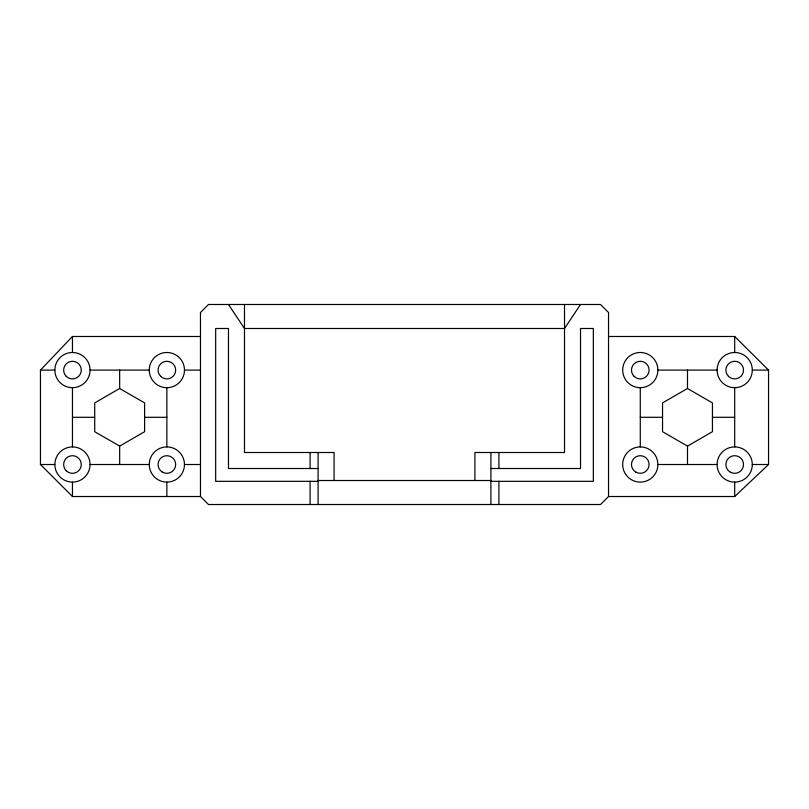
<?xml version="1.0" encoding="UTF-8"?>
<svg xmlns="http://www.w3.org/2000/svg" width="809" height="809" viewBox="0 0 809 809"><rect width="100%" height="100%" fill="white"/><g stroke="black" fill="none" stroke-linecap="round" stroke-linejoin="round"><path stroke-width="1.21" d="M580.528 304.487L564.52 328.494L244.48 328.494L228.472 304.487M200.47 496.514L200.47 312.486L208.469 304.487L600.531 304.487L608.53 312.486L608.53 496.514L600.531 504.513L208.469 504.513L200.47 496.514L72.456 496.514L40.45 464.508L40.45 370.097L72.456 336.493L200.47 336.493M608.53 496.514L734.693 496.514L768.55 464.508L768.55 370.097L734.693 336.493L608.53 336.493M119.661 388.502L94.714 402.902L94.714 431.703L119.661 446.103L144.609 431.703L144.609 402.902L119.661 388.502L119.661 370.097M687.488 388.502L662.541 402.902L662.541 431.703L687.488 446.103L712.436 431.703L712.436 402.902L687.488 388.502L687.488 370.097M40.45 370.097L54.85 370.097M90.052 370.097A17.606 17.606 0 0 0 63.658 354.848A17.606 17.606 0 0 0 63.658 385.337A17.606 17.606 0 0 0 90.052 370.097L149.26 370.097M184.472 370.097A17.606 17.606 0 0 0 158.068 354.848A17.606 17.606 0 0 0 158.068 385.337A17.606 17.606 0 0 0 184.472 370.097L200.47 370.097M657.889 370.097A17.606 17.606 0 0 1 631.485 385.337A17.606 17.606 0 0 1 631.485 354.848A17.606 17.606 0 0 1 657.889 370.097L717.098 370.097M752.299 370.097A17.606 17.606 0 0 0 725.895 354.848A17.606 17.606 0 0 0 725.895 385.337A17.606 17.606 0 0 0 752.299 370.097L768.55 370.097M72.456 417.302L94.714 417.302M144.609 417.302L166.866 417.302M640.283 417.302L662.541 417.302M712.436 417.302L734.693 417.302M40.45 464.508L54.85 464.508M90.052 464.508A17.606 17.606 0 0 0 63.658 449.268A17.606 17.606 0 0 0 63.658 479.757A17.606 17.606 0 0 0 90.052 464.508L149.26 464.508M184.472 464.508A17.606 17.606 0 0 1 158.068 479.757A17.606 17.606 0 0 1 158.068 449.268A17.606 17.606 0 0 1 184.472 464.508L200.47 464.508M657.889 464.508A17.606 17.606 0 0 1 631.485 479.757A17.606 17.606 0 0 1 631.485 449.268A17.606 17.606 0 0 1 657.889 464.508L717.098 464.508M752.299 464.508A17.606 17.606 0 0 1 725.895 479.757A17.606 17.606 0 0 1 725.895 449.268A17.606 17.606 0 0 1 752.299 464.508L768.55 464.508M318.089 468.512L228.472 468.512L228.472 328.494L215.669 328.494L215.669 481.315L318.089 481.315M490.911 468.512L580.528 468.512L580.528 328.494L593.331 328.494L593.331 481.315L490.911 481.315M318.089 480.506L490.911 480.506M734.693 336.493L734.693 352.491M734.693 387.693L734.693 446.902M734.693 482.113L734.693 496.514M687.488 446.103L687.488 464.508M640.283 387.693L640.283 446.902M564.52 304.487L564.52 452.504L474.913 452.504L474.913 480.506M498.91 452.504L498.91 468.512M498.91 481.315L498.91 504.513M490.911 452.504L490.911 504.513M334.087 480.506L334.087 452.504L244.48 452.504L244.48 304.487M318.089 452.504L318.089 504.513M310.09 452.504L310.09 468.512M310.09 481.315L310.09 504.513M166.866 387.693L166.866 446.902M166.866 482.113L166.866 496.514M119.661 446.103L119.661 464.508M72.456 336.493L72.456 352.491M72.456 387.693L72.456 446.902M72.456 482.113L72.456 496.514M634.064 376.316A8.798 8.798 0 0 0 648.788 372.373A8.798 8.798 0 0 0 638.008 361.593A8.798 8.798 0 0 0 634.064 376.316M635.884 472.132A8.798 8.798 0 0 0 649.081 464.508A8.798 8.798 0 0 0 635.884 456.883A8.798 8.798 0 0 0 635.884 472.132M730.294 472.132A8.798 8.798 0 0 0 743.501 464.508A8.798 8.798 0 0 0 730.294 456.883A8.798 8.798 0 0 0 730.294 472.132M728.474 376.316A8.798 8.798 0 0 0 743.198 372.373A8.798 8.798 0 0 0 732.418 361.593A8.798 8.798 0 0 0 728.474 376.316M66.227 376.316A8.798 8.798 0 0 0 80.961 372.373A8.798 8.798 0 0 0 70.181 361.593A8.798 8.798 0 0 0 66.227 376.316M160.647 376.316A8.798 8.798 0 0 0 175.371 372.373A8.798 8.798 0 0 0 164.591 361.593A8.798 8.798 0 0 0 160.647 376.316M66.227 470.727A8.798 8.798 0 0 0 80.961 466.783A8.798 8.798 0 0 0 70.181 456.003A8.798 8.798 0 0 0 66.227 470.727M162.467 472.132A8.798 8.798 0 0 0 175.664 464.508A8.798 8.798 0 0 0 162.467 456.883A8.798 8.798 0 0 0 162.467 472.132"/></g></svg>
